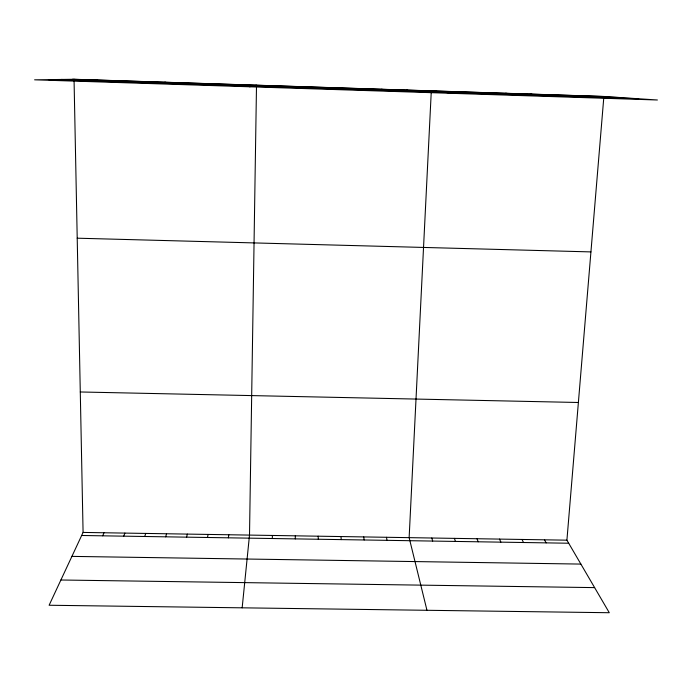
<?xml version="1.0" encoding="UTF-8"?>
<svg xmlns="http://www.w3.org/2000/svg" width="692" height="692" viewBox="0 0 692 692"><rect width="100%" height="100%" fill="white"/><g stroke="black" fill="none" stroke-linecap="round" stroke-linejoin="round"><path stroke-width="1.04" d="M295.302 538.886L295.311 535.824M256.473 87.296L249.509 535.089L242.157 607.827M431.254 91.915L409.136 537.649L426.964 610.292M272.276 538.523L272.432 535.461M74.044 79.277L83.083 532.425L49.115 605.249L609.289 612.723L566.912 540.175L603.882 96.465L657.4 99.994L34.6 79.822L74.044 79.277L603.882 96.465M228.369 537.822L228.818 534.76M207.505 537.485L208.093 534.423M186.606 537.156L187.333 534.094M165.682 536.828L166.547 533.766M144.723 536.49L145.727 533.428M123.73 536.153L124.88 533.091M102.71 535.824L103.99 532.762M249.553 86.785L256.498 85.194M233.368 84.519L233.827 84.459M210.489 83.775L211.112 83.723M187.575 83.031L188.362 82.979M164.618 82.287L165.578 82.244M141.626 81.544L142.751 81.5M118.591 80.791L119.88 80.765M95.513 80.047L96.984 80.021M71.907 556.385L580.882 564.084M60.887 580L594.627 587.612M83.083 532.425L566.912 540.175M81.647 535.487L568.703 543.229M80.281 391.975L578.382 402.493M77.21 238.195L590.933 251.905M72.409 79.295L606.106 96.612M61.199 79.45L621.347 97.615M48.414 79.632L638.699 98.757M579.36 95.669L581.41 95.816M554.802 94.873L556.671 95.012M530.193 94.077L531.889 94.207M505.532 93.273L507.054 93.403M480.836 92.477L482.177 92.59M456.089 91.673L457.256 91.785M431.306 90.868L455.007 93.437M406.463 90.064L407.268 90.159M381.586 89.251L382.209 89.346M356.665 88.446L357.107 88.533M544.483 539.812L546.126 542.874M522.019 539.457L523.515 542.511M499.52 539.094L500.87 542.156M476.978 538.731L478.181 541.793M454.402 538.367L455.457 541.429M431.791 538.013L432.69 541.066M386.447 537.286L387.053 540.34M363.724 536.923L364.174 539.976M340.957 536.551L341.251 539.613M318.156 536.188L318.303 539.25"/></g></svg>
